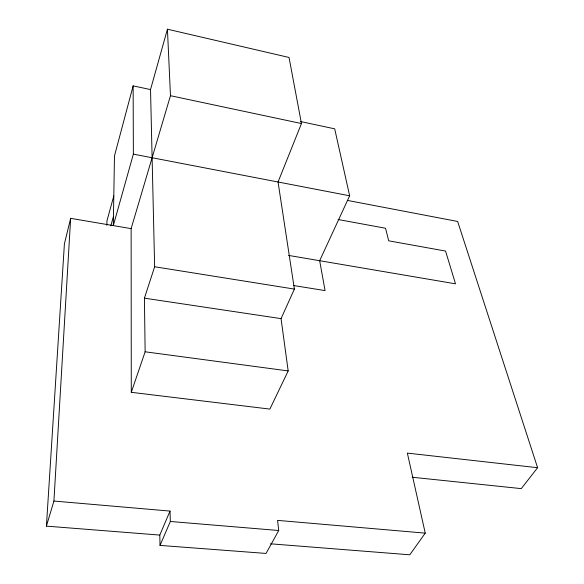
<?xml version="1.0" encoding="UTF-8"?>
<svg xmlns="http://www.w3.org/2000/svg" width="584" height="584" viewBox="0 0 584 584"><rect width="100%" height="100%" fill="white"/><g stroke="black" fill="none" stroke-linecap="round" stroke-linejoin="round"><path stroke-width="0.88" d="M106.85 225.322L106.952 220.854L113.8 195.917M53.918 501.05L170.017 511.08L159.797 535.083L46.406 526.133L53.918 501.05L70.649 218.336L131.13 228.629L131.283 392.317L269.874 409.092L288.182 370.928L281.05 318.63L294.387 289.087L278.05 181.996L301.461 123.545L289.036 57.473L167.433 29.2L150.526 89.578L154.643 266.749L144.423 298.154L145.131 351.794L131.283 392.317M46.406 526.133L64.408 243.871L70.649 218.336M133.137 85.87L114.471 155.913L113.311 225.599L133.371 154.132L133.137 85.87L150.526 89.578M110.814 225.862L113.464 216.365M131.13 228.629L170.47 95.703L167.433 29.2M347.633 200.451L457.652 221.467L537.594 467.711L407.355 453.111L425.24 533.134L277.575 520.38L278.714 530.506L266.048 553.435L160.023 545.405L170.331 521.483L170.017 511.08M300.351 121.508L334.698 128.83L349.648 195.793L319.667 260.705L325.069 290.598L293.65 285.539M425.24 533.134L409.793 554.8L270.458 543.806M537.594 467.711L521.286 488.625L412.158 477.238M170.331 521.483L278.714 530.506M145.131 351.794L288.182 370.928M144.423 298.154L281.05 318.63M154.643 266.749L294.387 289.087M288.54 255.412L455.505 283.824L445.563 251.069L388.703 240.812L385.542 228.249L338.151 219.511M133.371 154.132L349.648 195.793M170.47 95.703L301.461 123.545M159.797 535.083L160.023 545.405"/></g></svg>
